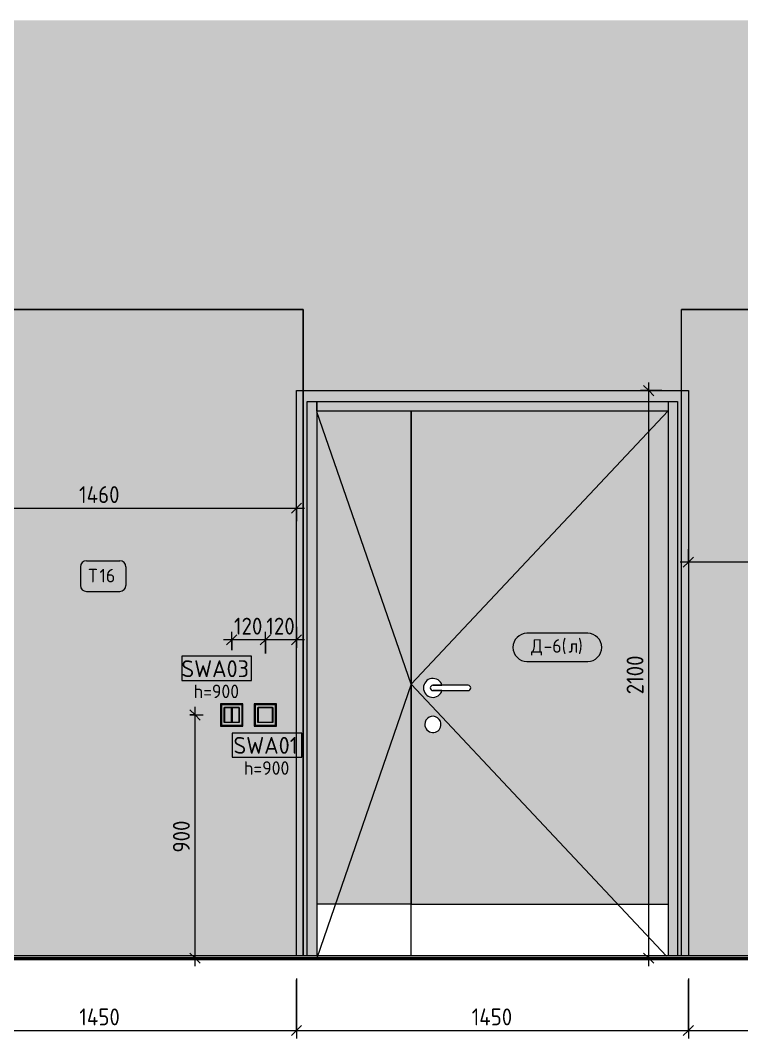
# Model space of a CAD drawing. Header units: millimetres. Extents: x 855 to 80408, y -1987 to 27400.
# Drawn here: x 58038 to 60706, y 3902 to 7670 of the extents above; entities that cross this region are included whole.
import ezdxf

# ---------------------------------------------------------------- set-up
doc = ezdxf.new("R2010")
doc.units = ezdxf.units.MM
for name, color, linetype, lineweight in [('A-ANNO-DIMS', 7, 'Continuous', 9), ('A-ANNO-DIMS-25', 7, 'Continuous', 9), ('A-DETL', 7, 'Continuous', 9), ('A-DOOR', 7, 'Continuous', 9), ('A-DOOR-FRAM-1', 7, 'Continuous', 9), ('A-DOOR-IDEN', 7, 'Continuous', 9), ('A-FLOR', 7, 'Continuous', 9), ('A-WALL-PATT', 7, 'Continuous', 9), ('E-ELEC-FIXT-IDEN', 7, 'Continuous', 9), ('I-FURN-IDEN', 7, 'Continuous', 9), ('I-WALL', 7, 'Continuous', 9), ('Электрические приборы', 7, 'Continuous', 9)]:
    doc.layers.add(name, color=color, linetype=linetype, lineweight=lineweight)
for name, color, linetype, lineweight, true_color in [('A-FLOR-1', 7, 'Continuous', 9, 0x787878), ('A-FLOR-FNSH-1', 7, 'Continuous', 30, 0x3c3c3c), ('I-FURN-106', 7, 'Continuous', 9, 0xbababa), ('I-FURN-13', 7, 'Continuous', 9, 0xc3c3c3), ('I-FURN-3', 7, 'Continuous', 9, 0xacacac), ('I-FURN-4', 7, 'Continuous', 9, 0xc0c0c0), ('I-FURN-51', 7, 'Continuous', 9, 0xc5c5c5), ('I-FURN-8', 7, 'Continuous', 9, 0xd1d1d1), ('I-FURN-83', 7, 'Continuous', 9, 0x868686), ('I-FURN-9', 7, 'Continuous', 9, 0xd3d3d3), ('I-FURN-96', 7, 'Continuous', 9, 0x787878)]:
    doc.layers.add(name, color=color, linetype=linetype, lineweight=lineweight, true_color=true_color)
doc.layers.add('I-FURN-104', color=7, linetype='Continuous', lineweight=9, true_color=0x7f7f7f, transparency=0.7)
doc.styles.add('GOST Common_5', font='GOST_Common.ttf', dxfattribs={"height": 62.5})
doc.styles.add('GOST Common_6', font='GOST_Common.ttf', dxfattribs={"height": 50})
doc.styles.add('ISOCPEUR_2', font='isocpeur.ttf', dxfattribs={"width": 0.9, "height": 62.5})
doc.dimstyles.new('ISO-2_5_0_9К_БОЛЬШОЙ_1', dxfattribs={"dimscale": 304.8, "dimtxt": 62.248823, "dimasz": 0.123031, "dimexe": 0.098425, "dimexo": 0.246063, "dimgap": 0, "dimtad": 1, "dimdec": 0, "dimrnd": 10, "dimzin": 0, "dimdsep": 46, "dimtxsty": 'ISOCPEUR_2', "dimblk1": 'OBLIQUE', "dimblk2": 'OBLIQUE', "dimsah": 1, "dimcen": 0.09, "dimdle": 0.098425, "dimazin": 0, "dimtfac": 1, "dimtdec": 4, "dimtix": 1, "dimtmove": 0, "dimatfit": 3, "dimfxl": 1, "dimtvp": 1, "dimtolj": 1, "dimtzin": 0, "dimarcsym": 2})

# ---------------------------------------------------------------- blocks, each defined once
blk = doc.blocks.new('110_Дверь_СКБ_2Ст - Д-6_л__ ДОО_Дв_1450x2100h_Дверь из раздевальной в коридор-25835678-Развертка 2_19-3')
at = {"layer": 'A-DOOR'}
blk.add_hatch(color=256, dxfattribs=at).paths.add_polyline_path([(-46535.8, 4400), (-46260.7, 4400), (-46260.7, 6225), (-46610.7, 6225), (-46610.7, 4400)])
h = blk.add_hatch(color=256, dxfattribs=at)
h.paths.add_polyline_path([(-46260.7, 4400), (-45310.7, 4400), (-45310.7, 6225), (-46260.7, 6225), (-46260.7, 4466.1)])
h.paths.add_polyline_path([(-46182.9, 5035.1), (-46190.2, 5036.5), (-46196.9, 5039.8), (-46202.7, 5044.6), (-46207, 5050.6), (-46209.8, 5057.6), (-46210.7, 5065), (-46209.8, 5072.5), (-46207, 5079.5), (-46202.5, 5085.6), (-46196.7, 5090.4), (-46189.8, 5093.6), (-46182.4, 5095), (-46174.8, 5094.4), (-46167.7, 5092), (-46161.3, 5087.9), (-46156.2, 5082.3), (-46152.7, 5075.6), (-46150.9, 5068.3), (-46151, 5060.7), (-46153, 5053.5), (-46156.7, 5047), (-46161.9, 5041.6), (-46168.2, 5037.7), (-46175.4, 5035.5)])
h.paths.add_polyline_path([(-46181.2, 5165), (-46190.2, 5166.3), (-46198.5, 5169.9), (-46205.6, 5175.4), (-46211.1, 5182.7), (-46214.5, 5191), (-46215.7, 5200), (-46214.5, 5209), (-46211.1, 5217.3), (-46205.6, 5224.6), (-46198.5, 5230.1), (-46190.2, 5233.7), (-46180.7, 5234.9), (-46172.3, 5234), (-46163.8, 5230.7), (-46156.5, 5225.3), (-46150.9, 5218.3), (-46147.2, 5210), (-46050.7, 5210), (-46048.1, 5209.7), (-46045.7, 5208.7), (-46043.6, 5207.1), (-46042.1, 5205), (-46041.1, 5202.6), (-46040.7, 5200), (-46041.1, 5197.4), (-46042.1, 5195), (-46043.6, 5192.9), (-46045.7, 5191.3), (-46048.1, 5190.3), (-46050.7, 5190), (-46147.2, 5190), (-46150.9, 5181.7), (-46156.5, 5174.7), (-46163.8, 5169.3), (-46172.3, 5166), (-46180.7, 5165.1)])
at = {"layer": 'A-DOOR-FRAM-1'}
for points in [[(-46660.7, 4210), (-46645.7, 4210), (-46645.7, 6260), (-45275.7, 6260), (-45275.7, 4210), (-45261, 4210), (-45261, 6300), (-46660.7, 6300), (-46660.7, 4737.5)], [(-46610.7, 4210), (-46610.7, 6260), (-46645.7, 6260), (-46645.7, 4210)], [(-45371.2, 6225), (-45310.7, 6225), (-45310.7, 6260), (-46610.7, 6260), (-46610.7, 6225), (-45402.3, 6225)], [(-45310.7, 4210), (-45275.7, 4210), (-45275.7, 6260), (-45310.7, 6260), (-45310.7, 4400)]]:
    blk.add_hatch(color=256, dxfattribs=at).paths.add_polyline_path(points)
at = {"layer": 'A-DOOR'}
for p, q in [((-46260.7, 6225), (-46260.7, 4400)), ((-46260.7, 4400), (-46260.7, 6225)), ((-46050.7, 5210), (-46180.7, 5210)), ((-46180.7, 5210), (-46147.2, 5210)), ((-46180.7, 5190), (-46050.7, 5190)), ((-46147.2, 5190), (-46180.7, 5190)), ((-46260.7, 4400), (-46610.7, 4400)), ((-46260.7, 4400), (-45310.7, 4400)), ((-46260.7, 4210), (-46260.7, 4400)), ((-46260.7, 4210), (-46260.7, 4400))]:
    blk.add_line(p, q, dxfattribs=at)
for centre, radius, start, end in [((-46180.7, 5200), 35, 16.6015, 180), ((-46180.7, 5200), 35, 180, 343.3985), ((-46180.7, 5200), 10, 90, 270), ((-46180.7, 5200), 10, 90, 270), ((-46050.7, 5200), 10, 270, 90), ((-46180.7, 5065), 30, 351.8301, 180), ((-46180.7, 5065), 30, 180, 351.8301)]:
    blk.add_arc(centre, radius, start, end, dxfattribs=at)
at = {"layer": 'A-DOOR-FRAM-1'}
for p, q in [((-46645.7, 4210), (-46645.7, 6260)), ((-46645.7, 6260), (-45275.7, 6260)), ((-46610.7, 6225), (-46610.7, 6260)), ((-46610.7, 6260), (-46610.7, 4210)), ((-45310.7, 6260), (-45310.7, 6225)), ((-45310.7, 6260), (-45310.7, 4210)), ((-45275.7, 6260), (-45275.7, 4210)), ((-46610.7, 6225), (-45310.7, 6225))]:
    blk.add_line(p, q, dxfattribs=at)
blk = doc.blocks.new('Switch1 - Svitch х2-27773486-Развертка 2_19-3')
at = {"layer": 'Электрические приборы'}
for p, q in [((-46966.014527, 5141), (-46966.014527, 5059)), ((-46884.014527, 5141), (-46966.014527, 5141)), ((-46965.014527, 5140), (-46885.014527, 5140)), ((-46965.014527, 5060), (-46965.014527, 5140)), ((-46963.014527, 5138), (-46963.014527, 5062)), ((-46887.014527, 5138), (-46963.014527, 5138)), ((-46963.014527, 5138), (-46963.014527, 5062)), ((-46887.014527, 5138), (-46963.014527, 5138)), ((-46953.014527, 5128), (-46897.014527, 5128)), ((-46953.014527, 5072), (-46953.014527, 5128)), ((-46953.014527, 5128), (-46897.014527, 5128)), ((-46953.014527, 5072), (-46953.014527, 5128)), ((-46926.014527, 5127), (-46952.014527, 5127)), ((-46952.014527, 5127), (-46952.014527, 5073)), ((-46952.014527, 5127), (-46952.014527, 5073)), ((-46898.014527, 5127), (-46952.014527, 5127)), ((-46926.014527, 5073), (-46926.014527, 5127)), ((-46924.014527, 5127), (-46924.014527, 5073)), ((-46898.014527, 5127), (-46924.014527, 5127)), ((-46898.014527, 5073), (-46898.014527, 5127)), ((-46898.014527, 5073), (-46898.014527, 5127)), ((-46897.014527, 5128), (-46897.014527, 5072)), ((-46897.014527, 5128), (-46897.014527, 5072)), ((-46887.014527, 5062), (-46887.014527, 5138)), ((-46887.014527, 5062), (-46887.014527, 5138)), ((-46885.014527, 5140), (-46885.014527, 5060)), ((-46884.014527, 5059), (-46884.014527, 5141)), ((-46966.014527, 5059), (-46884.014527, 5059)), ((-46885.014527, 5060), (-46965.014527, 5060)), ((-46963.014527, 5062), (-46887.014527, 5062)), ((-46963.014527, 5062), (-46887.014527, 5062)), ((-46897.014527, 5072), (-46953.014527, 5072)), ((-46897.014527, 5072), (-46953.014527, 5072)), ((-46952.014527, 5073), (-46926.014527, 5073)), ((-46952.014527, 5073), (-46898.014527, 5073)), ((-46924.014527, 5073), (-46898.014527, 5073))]:
    blk.add_line(p, q, dxfattribs=at)
blk = doc.blocks.new('Switch1 - Svitch х1-27451173-Развертка 2_19-3')
at = {"layer": 'Электрические приборы'}
for p, q in [((-46759.7, 5141), (-46841.7, 5141)), ((-46841.7, 5141), (-46841.7, 5059)), ((-46840.7, 5060), (-46840.7, 5140)), ((-46840.7, 5140), (-46760.7, 5140)), ((-46762.7, 5138), (-46838.7, 5138)), ((-46838.7, 5138), (-46838.7, 5062)), ((-46828.7, 5072), (-46828.7, 5128)), ((-46828.7, 5128), (-46772.7, 5128)), ((-46773.7, 5127), (-46827.7, 5127)), ((-46827.7, 5127), (-46827.7, 5073)), ((-46773.7, 5073), (-46773.7, 5127)), ((-46772.7, 5128), (-46772.7, 5072)), ((-46762.7, 5062), (-46762.7, 5138)), ((-46760.7, 5140), (-46760.7, 5060)), ((-46759.7, 5059), (-46759.7, 5141)), ((-46841.7, 5059), (-46759.7, 5059)), ((-46760.7, 5060), (-46840.7, 5060)), ((-46838.7, 5062), (-46762.7, 5062)), ((-46772.7, 5072), (-46828.7, 5072)), ((-46827.7, 5073), (-46773.7, 5073))]:
    blk.add_line(p, q, dxfattribs=at)
blk = doc.blocks.new('Мат в спортивном зале - Т16-31179321-Развертка 2_19-3')
at = {"layer": 'I-FURN-104'}
for points in [[(-47910.4, 6411.3), (-47860.4, 6411.3), (-47860.4, 6600), (-47910.4, 6600), (-47910.4, 6456.3), (-48139, 6456.3), (-48139, 6411.3), (-47910.4, 6411.3)], [(-48137.4, 6461.3), (-48137.4, 6486.3), (-48139, 6486.3), (-48139, 6461.3)], [(-47910.4, 6461.3), (-47910.4, 6461.3), (-47910.4, 6486.3)], [(-48137.4, 6456.3), (-48137.4, 6461.2), (-48139, 6461.2), (-48139, 6456.3)], [(-48137.4, 6456.3), (-47910.4, 6456.3), (-47910.4, 6461.2), (-48137.4, 6461.2)], [(-46660.7, 4210), (-46660.7, 6300), (-46685.7, 6300), (-46685.7, 4210)]]:
    blk.add_hatch(color=256, dxfattribs=at).paths.add_polyline_path(points)
h = blk.add_hatch(color=256, dxfattribs=at)
h.paths.add_polyline_path([(-48132.1, 4210), (-46685.7, 4210), (-46685.7, 6300), (-46660.7, 6300), (-46660.7, 6600), (-47860.4, 6600), (-47860.4, 6411.3), (-48139, 6411.3), (-48139, 6276.6), (-48137.4, 6276.6), (-48137.4, 6266.5), (-48130.2, 6266.5), (-48130.2, 6255.9), (-48137.4, 6255.9), (-48137.4, 6246.6), (-48139, 6246.6), (-48139, 4210)])
h.paths.add_polyline_path([(-46913.6, 5059), (-46966, 5059), (-46966, 5141), (-46884, 5141), (-46884, 5059), (-46898, 5059)])
h.paths.add_polyline_path([(-46828.7, 5059), (-46841.7, 5059), (-46841.7, 5141), (-46759.7, 5141), (-46759.7, 5059), (-46827.7, 5059)])
h.paths.add_polyline_path([(-46924, 5060), (-46885, 5060), (-46885, 5140), (-46965, 5140), (-46965, 5060), (-46926, 5060)])
h.paths.add_polyline_path([(-46773.7, 5060), (-46760.7, 5060), (-46760.7, 5140), (-46840.7, 5140), (-46840.7, 5060), (-46827.7, 5060)])
h.paths.add_polyline_path([(-46887, 5062), (-46963, 5062), (-46963, 5138), (-46887, 5138), (-46887, 5072)])
h.paths.add_polyline_path([(-46772.7, 5062), (-46838.7, 5062), (-46838.7, 5138), (-46762.7, 5138), (-46762.7, 5062)])
h.paths.add_polyline_path([(-46924, 5072), (-46897, 5072), (-46897, 5128), (-46953, 5128), (-46953, 5072), (-46925.5, 5072)])
h.paths.add_polyline_path([(-46828.7, 5072), (-46772.7, 5072), (-46772.7, 5128), (-46828.7, 5128), (-46828.7, 5073)])
h.paths.add_polyline_path([(-46827.7, 5073), (-46827.7, 5127), (-46773.7, 5127), (-46773.7, 5073)])
h.paths.add_polyline_path([(-46913.6, 5073), (-46952, 5073), (-46952, 5127), (-46898, 5127), (-46898, 5073)])
h = blk.add_hatch(color=256, dxfattribs=at)
h.paths.add_polyline_path([(-48139, 6246.6), (-48137.4, 6246.6), (-48137.4, 6255.9), (-48139, 6255.9)])
h.paths.add_polyline_path([(-48137.4, 6266.5), (-48137.4, 6276.6), (-48139, 6276.6), (-48139, 6266.5)])
h.paths.add_polyline_path([(-48137.4, 6255.9), (-48130.2, 6255.9), (-48130.2, 6266.5), (-48137.4, 6266.4), (-48137.4, 6256.7)])
h.paths.add_polyline_path([(-48139, 6486.3), (-47910.4, 6486.3), (-47910.4, 6600), (-48139, 6600), (-48139, 6501.4)])
h = blk.add_hatch(color=256, dxfattribs=at)
h.paths.add_polyline_path([(-48139, 6255.9), (-48137.4, 6255.9), (-48137.4, 6266.5), (-48139, 6266.4), (-48139, 6256.5)])
h.paths.add_polyline_path([(-48137.4, 6461.3), (-47910.4, 6461.3), (-47910.4, 6486.3), (-48137.4, 6486.3)])
h = blk.add_hatch(color=256, dxfattribs=at)
h.paths.add_polyline_path([(-46762.7, 5059), (-46759.7, 5059), (-46759.7, 5141), (-46841.7, 5141), (-46841.7, 5059), (-46772.7, 5059)])
h.paths.add_polyline_path([(-46952, 5059), (-46884, 5059), (-46884, 5141), (-46966, 5141), (-46966, 5059), (-46953, 5059)])
h.paths.add_polyline_path([(-46838.7, 5060), (-46840.7, 5060), (-46840.7, 5140), (-46760.7, 5140), (-46760.7, 5060), (-46828.7, 5060)])
h.paths.add_polyline_path([(-46885, 5060), (-46965, 5060), (-46965, 5140), (-46885, 5140), (-46885, 5062)])
h.paths.add_polyline_path([(-46963, 5062), (-46887, 5062), (-46887, 5138), (-46963, 5138), (-46963, 5072)])
h.paths.add_polyline_path([(-46762.7, 5062), (-46762.7, 5138), (-46838.7, 5138), (-46838.7, 5062), (-46773.7, 5062)])
h.paths.add_polyline_path([(-46828.7, 5072), (-46828.7, 5128), (-46772.7, 5128), (-46772.7, 5072), (-46827.7, 5072)])
h.paths.add_polyline_path([(-46925.5, 5072), (-46953, 5072), (-46953, 5128), (-46897, 5128), (-46897, 5072), (-46924, 5072)])
h.paths.add_polyline_path([(-46913.6, 5073), (-46898, 5073), (-46898, 5127), (-46952, 5127), (-46952, 5073)])
h.paths.add_polyline_path([(-46773.7, 5073), (-46773.7, 5127), (-46827.7, 5127), (-46827.7, 5073)])
at = {"layer": 'I-FURN-3'}
for q in [(-47860.4, 6600), (-46660.7, 4210)]:
    blk.add_line((-46660.7, 6600), q, dxfattribs=at)
at = {"layer": 'I-FURN-4'}
for p in [(-47860.4, 6600), (-46660.7, 4210)]:
    blk.add_line(p, (-46660.7, 6600), dxfattribs=at)
at = {"layer": 'I-FURN-51'}
blk.add_line((-47910.4, 6600), (-48139, 6600), dxfattribs=at)
at = {"layer": 'I-FURN-83'}
blk.add_line((-47910.4, 6600), (-47860.4, 6600), dxfattribs=at)
at = {"layer": 'I-FURN-9'}
blk.add_line((-48139, 6600), (-47910.4, 6600), dxfattribs=at)
at = {"layer": 'I-FURN-96'}
blk.add_line((-47860.4, 6600), (-47910.4, 6600), dxfattribs=at)
blk = doc.blocks.new('Мат в спортивном зале - Т17-V61-Развертка 2_19-3')
at = {"layer": 'I-FURN-104'}
for points in [[(-44780.7, 4210), (-44760, 4210), (-44760, 6600), (-45261, 6600), (-45261, 6300), (-45235.7, 6300), (-45235.7, 4210)], [(-44283.6, 4200), (-44021, 4200), (-44021, 6600), (-44760, 6600), (-44760, 4210), (-44283.6, 4210)], [(-45261, 4210), (-45235.7, 4210), (-45235.7, 6300), (-45261, 6300), (-45261, 5280.2)]]:
    blk.add_hatch(color=256, dxfattribs=at).paths.add_polyline_path(points)
at = {"layer": 'I-FURN-106'}
blk.add_line((-44021, 6600), (-44021, 4200), dxfattribs=at)
at = {"layer": 'I-FURN-13'}
blk.add_line((-44021, 6600), (-44760, 6600), dxfattribs=at)
at = {"layer": 'I-FURN-3'}
for p in [(-44760, 6600), (-45261, 4210)]:
    blk.add_line(p, (-45261, 6600), dxfattribs=at)
at = {"layer": 'I-FURN-4'}
for p, q in [((-45261, 6600), (-44760, 6600)), ((-45261, 4210), (-45261, 6600))]:
    blk.add_line(p, q, dxfattribs=at)
at = {"layer": 'I-FURN-8'}
for p in [(-44760, 6600), (-44021, 4200)]:
    blk.add_line(p, (-44021, 6600), dxfattribs=at)
blk = doc.blocks.new('DIMBLOCK24-Развертка 2_19-3')
at = {"layer": 'A-ANNO-DIMS-25'}
for p, q in [((57605.7, 4125), (57605.7, 3902.4)), ((57605.7, 3932.4), (57605.7, 4120)), ((59059, 4125), (59059, 3902.4)), ((59059, 3932.4), (59059, 4120)), ((57605.7, 3932.4), (59059, 3932.4))]:
    blk.add_line(p, q, dxfattribs=at)
at = {"layer": 'A-ANNO-DIMS-25', "lineweight": 20}
for p, q in [((57605.7, 3932.4), (57586.9, 3913.6)), ((57605.7, 3932.4), (57624.4, 3951.1)), ((59059, 3932.4), (59040.2, 3913.6)), ((59059, 3932.4), (59077.7, 3951.1))]:
    blk.add_line(p, q, dxfattribs=at)
at = {"layer": 'A-ANNO-DIMS-25', "color": 0, "insert": (58255.7, 4014), "char_height": 62.5, "width": 183.873, "attachment_point": 1, "line_spacing_factor": 1.149209, "style": 'ISOCPEUR_2'}
blk.add_mtext('1450', dxfattribs=at)
blk = doc.blocks.new('_Oblique')
at = {"color": 0, "linetype": 'ByBlock', "lineweight": -2}
blk.add_line((-0.5, -0.5), (0.5, 0.5), dxfattribs=at)
blk = doc.blocks.new('DIMBLOCK25-Развертка 2_19-3')
at = {"layer": 'A-ANNO-DIMS-25'}
for p, q in [((59059, 4125), (59059, 3902.4)), ((59059, 3932.4), (59059, 4120)), ((60509, 4125), (60509, 3902.4)), ((60509, 3932.4), (60509, 4120)), ((59059, 3932.4), (60509, 3932.4))]:
    blk.add_line(p, q, dxfattribs=at)
at = {"layer": 'A-ANNO-DIMS-25', "lineweight": 20}
for p, q in [((59059, 3932.4), (59040.2, 3913.6)), ((59059, 3932.4), (59077.7, 3951.1)), ((60509, 3932.4), (60490.2, 3913.6)), ((60509, 3932.4), (60527.7, 3951.1))]:
    blk.add_line(p, q, dxfattribs=at)
at = {"layer": 'A-ANNO-DIMS-25', "color": 0, "insert": (59707.3, 4014), "char_height": 62.5, "width": 183.873, "attachment_point": 1, "line_spacing_factor": 1.149209, "style": 'ISOCPEUR_2'}
blk.add_mtext('1450', dxfattribs=at)
blk = doc.blocks.new('DIMBLOCK26-Развертка 2_19-3')
at = {"layer": 'A-ANNO-DIMS-25'}
for p, q in [((60509, 4125), (60509, 3902.4)), ((60509, 3932.4), (60509, 4120)), ((62964.7, 4125), (62964.7, 3902.4)), ((62964.7, 3932.4), (62964.7, 4120)), ((60509, 3932.4), (62964.7, 3932.4))]:
    blk.add_line(p, q, dxfattribs=at)
at = {"layer": 'A-ANNO-DIMS-25', "lineweight": 20}
for p, q in [((60509, 3932.4), (60490.2, 3913.6)), ((60509, 3932.4), (60527.7, 3951.1)), ((62964.7, 3932.4), (62945.9, 3913.6)), ((62964.7, 3932.4), (62983.4, 3951.1))]:
    blk.add_line(p, q, dxfattribs=at)
at = {"layer": 'A-ANNO-DIMS-25', "color": 0, "insert": (61654.8, 4014), "char_height": 62.5, "width": 196.802, "attachment_point": 1, "line_spacing_factor": 1.149209, "style": 'ISOCPEUR_2'}
blk.add_mtext('2460', dxfattribs=at)
blk = doc.blocks.new('DIMBLOCK34-Развертка 2_19-3')
at = {"layer": 'A-ANNO-DIMS-25'}
for p, q in [((58683.8, 4170), (58683.8, 5130)), ((58664.7, 5100), (58713.8, 5100)), ((58683.8, 5100), (58664.7, 5100)), ((58732.3, 4200), (58653.8, 4200)), ((58683.8, 4200), (58732.3, 4200))]:
    blk.add_line(p, q, dxfattribs=at)
at = {"layer": 'A-ANNO-DIMS-25', "lineweight": 20}
for p, q in [((58683.8, 5100), (58665, 5118.7)), ((58683.8, 5100), (58702.5, 5081.2)), ((58683.8, 4200), (58665, 4218.7)), ((58683.8, 4200), (58702.5, 4181.2))]:
    blk.add_line(p, q, dxfattribs=at)
at = {"layer": 'A-ANNO-DIMS-25', "color": 0, "insert": (58602.1, 4590.7), "char_height": 62.5, "width": 142.215, "attachment_point": 1, "rotation": 90, "line_spacing_factor": 1.149209, "style": 'ISOCPEUR_2'}
blk.add_mtext('900', dxfattribs=at)
blk = doc.blocks.new('М_силовых электроприборов_РАЗВЕРТКИ - Типоразмер_примечание-27444908-Развертка 2_19-3')
at = {"layer": 'E-ELEC-FIXT-IDEN'}
for p, q in [((-46665.6, 5033.2), (-46923.9, 5033.2)), ((-46923.9, 5033.2), (-46923.9, 4943.2)), ((-46665.6, 4943.2), (-46665.6, 5033.2)), ((-46923.9, 4943.2), (-46665.6, 4943.2))]:
    blk.add_line(p, q, dxfattribs=at)
blk = doc.blocks.new('DIMBLOCK35-Развертка 2_19-3')
at = {"layer": 'A-ANNO-DIMS-25'}
for p, q in [((59059, 5426.5), (59059, 5348.1)), ((59059, 5378.1), (59059, 5426.5)), ((58944, 5327.1), (58944, 5408.1)), ((59089, 5378.1), (58944, 5378.1)), ((58944, 5378.1), (58944, 5327.1))]:
    blk.add_line(p, q, dxfattribs=at)
at = {"layer": 'A-ANNO-DIMS-25', "lineweight": 20}
for p, q in [((58944, 5378.1), (58962.7, 5396.8)), ((59059, 5378.1), (59077.7, 5396.8)), ((58944, 5378.1), (58925.2, 5359.3)), ((59059, 5378.1), (59040.2, 5359.3))]:
    blk.add_line(p, q, dxfattribs=at)
at = {"layer": 'A-ANNO-DIMS-25', "color": 0, "insert": (58947.6, 5459.7), "char_height": 62.5, "width": 129.286, "attachment_point": 1, "line_spacing_factor": 1.149209, "style": 'ISOCPEUR_2'}
blk.add_mtext('120', dxfattribs=at)
blk = doc.blocks.new('DIMBLOCK36-Развертка 2_19-3')
at = {"layer": 'A-ANNO-DIMS-25'}
for p, q in [((58819.7, 5339.1), (58819.7, 5408.1)), ((58944, 5327.1), (58944, 5408.1)), ((58944, 5378.1), (58789.7, 5378.1)), ((58819.7, 5378.1), (58819.7, 5339.1)), ((58944, 5378.1), (58944, 5327.1))]:
    blk.add_line(p, q, dxfattribs=at)
at = {"layer": 'A-ANNO-DIMS-25', "lineweight": 20}
for p, q in [((58819.7, 5378.1), (58838.4, 5396.8)), ((58944, 5378.1), (58962.7, 5396.8)), ((58819.7, 5378.1), (58800.9, 5359.3)), ((58944, 5378.1), (58925.2, 5359.3))]:
    blk.add_line(p, q, dxfattribs=at)
at = {"layer": 'A-ANNO-DIMS-25', "color": 0, "insert": (58827.9, 5459.7), "char_height": 62.5, "width": 129.286, "attachment_point": 1, "line_spacing_factor": 1.149209, "style": 'ISOCPEUR_2'}
blk.add_mtext('120', dxfattribs=at)
blk = doc.blocks.new('М_двери - Типоразмер_рамка-25223575-Развертка 2_19-3')
at = {"layer": 'A-DOOR-IDEN'}
for p, q in [((-45608, 5402), (-45832.8, 5402)), ((-45832.8, 5298), (-45608, 5298))]:
    blk.add_line(p, q, dxfattribs=at)
for centre, start, end in [((-45832.8, 5350), 90, 270), ((-45608, 5350), 270, 90)]:
    blk.add_arc(centre, 52, start, end, dxfattribs=at)
blk = doc.blocks.new('DIMBLOCK59-Развертка 2_19-3')
at = {"layer": 'A-ANNO-DIMS-25'}
for p, q in [((57603.8, 5816.5), (57603.8, 5894.9)), ((59059, 5816.5), (59059, 5894.9)), ((57573.8, 5864.9), (59089, 5864.9)), ((57603.8, 5864.9), (57603.8, 5816.5)), ((59059, 5864.9), (59059, 5816.5))]:
    blk.add_line(p, q, dxfattribs=at)
at = {"layer": 'A-ANNO-DIMS-25', "lineweight": 20}
for p, q in [((57603.8, 5864.9), (57622.6, 5883.7)), ((59059, 5864.9), (59077.7, 5883.7)), ((57603.8, 5864.9), (57585.1, 5846.2)), ((59059, 5864.9), (59040.2, 5846.2))]:
    blk.add_line(p, q, dxfattribs=at)
at = {"layer": 'A-ANNO-DIMS-25', "color": 0, "insert": (58254.8, 5946.6), "char_height": 62.5, "width": 183.873, "attachment_point": 1, "line_spacing_factor": 1.149209, "style": 'ISOCPEUR_2'}
blk.add_mtext('1460', dxfattribs=at)
blk = doc.blocks.new('DIMBLOCK61-Развертка 2_19-3')
at = {"layer": 'A-ANNO-DIMS-25'}
for p, q in [((60509, 5713.4), (60509, 5634.9)), ((60509, 5664.9), (60509, 5713.4)), ((61723.7, 5713.4), (61723.7, 5634.9)), ((61723.7, 5664.9), (61723.7, 5713.4)), ((61723.7, 5664.9), (60479, 5664.9))]:
    blk.add_line(p, q, dxfattribs=at)
at = {"layer": 'A-ANNO-DIMS-25', "lineweight": 20}
for p, q in [((60509, 5664.9), (60490.2, 5646.2)), ((60509, 5664.9), (60527.7, 5683.7)), ((61723.7, 5664.9), (61704.9, 5646.2)), ((61723.7, 5664.9), (61742.4, 5683.7))]:
    blk.add_line(p, q, dxfattribs=at)
at = {"layer": 'A-ANNO-DIMS-25', "color": 0, "insert": (61048.1, 5746.6), "char_height": 62.5, "width": 163.762, "attachment_point": 1, "line_spacing_factor": 1.149209, "style": 'ISOCPEUR_2'}
blk.add_mtext('1210', dxfattribs=at)
blk = doc.blocks.new('Марка_Мебель - В прямоуг_Balcon_Марка-25523697-Развертка 2_19-3')
at = {"layer": 'I-FURN-IDEN'}
for p, q in [((-65321.4, 5556.9), (-65198.6, 5556.9)), ((-65343.9, 5534.4), (-65343.9, 5465.4)), ((-65176.1, 5534.4), (-65176.1, 5465.6)), ((-65321.5, 5443.1), (-65198.6, 5443.1))]:
    blk.add_line(p, q, dxfattribs=at)
for centre, radius, start, end in [((-65321.4, 5534.4), 22.5, 90, 180), ((-65198.6, 5534.4), 22.5, 0, 90), ((-65321.5, 5465.4), 22.3, 180, 270), ((-65198.6, 5465.6), 22.5, 270, 0)]:
    blk.add_arc(centre, radius, start, end, dxfattribs=at)
blk = doc.blocks.new('DIMBLOCK63-Развертка 2_19-3')
at = {"layer": 'A-ANNO-DIMS-25'}
for p, q in [((60362.3, 4170), (60362.3, 6330)), ((60410.7, 6300), (60332.3, 6300)), ((60362.3, 6300), (60410.7, 6300)), ((60410.7, 4200), (60332.3, 4200)), ((60362.3, 4200), (60410.7, 4200))]:
    blk.add_line(p, q, dxfattribs=at)
at = {"layer": 'A-ANNO-DIMS-25', "lineweight": 20}
for p, q in [((60362.3, 6300), (60343.5, 6318.7)), ((60362.3, 6300), (60381, 6281.2)), ((60362.3, 4200), (60343.5, 4218.7)), ((60362.3, 4200), (60381, 4181.2))]:
    blk.add_line(p, q, dxfattribs=at)
at = {"layer": 'A-ANNO-DIMS-25', "color": 0, "insert": (60280.6, 5176.4), "char_height": 62.5, "width": 176.691, "attachment_point": 1, "rotation": 90, "line_spacing_factor": 1.149209, "style": 'ISOCPEUR_2'}
blk.add_mtext('2100', dxfattribs=at)

msp = doc.modelspace()

# ---------------------------------------------------------------- hatches: boundary and pattern name
at = {"layer": 'A-FLOR'}
msp.add_hatch(color=256, dxfattribs=at).paths.add_polyline_path([(59134, 4200), (61411, 4200), (61411, 4210), (41154.7, 4210), (41154.7, 4200), (59084, 4200)])
at = {"layer": 'A-FLOR-1'}
msp.add_hatch(color=256, dxfattribs=at).paths.add_polyline_path([(63276, 4195), (63364.7, 4195), (63364.7, 4200), (39184.7, 4200), (39185, 4195), (63274.7, 4195)])
at = {"layer": 'A-WALL-PATT'}
h = msp.add_hatch(color=256, dxfattribs=at)
h.paths.add_polyline_path([(60483.7, 6300), (60483.7, 6600), (60984.7, 6600), (60984.7, 6800), (62584.7, 6800), (62584.7, 6600), (62963.7, 6600), (62963.7, 7670), (57605.7, 7670), (57605.7, 7311.3), (57884.3, 7311.3), (57884.3, 6600), (59084, 6600), (59084, 6300), (60342.3, 6300)])
h.paths.add_polyline_path([(57605.7, 8320), (62963.7, 8320), (62963.7, 11700), (57605.7, 11700), (57605.7, 8399.3)])

# ---------------------------------------------------------------- linework, layer by layer
at = {"layer": 'A-DETL'}
for p, q in [((59483.6, 5213.6), (59134, 6221)), ((60434, 6225), (59483.6, 5213.6)), ((59483.6, 5213.6), (59134, 4200)), ((59483.6, 5213.6), (60427.8, 4207.2))]:
    msp.add_line(p, q, dxfattribs=at)
at = {"layer": 'A-FLOR'}
msp.add_line((41154.7, 4210), (61411, 4210), dxfattribs=at)
at = {"layer": 'A-FLOR-FNSH-1'}
for p, q in [((63364.9, 4195), (39184.5, 4195)), ((63343.7, 4200), (39204.7, 4200))]:
    msp.add_line(p, q, dxfattribs=at)
at = {"layer": 'I-WALL'}
for p, q in [((59059, 4210), (59059, 6300)), ((59059, 6300), (60509, 6300)), ((60509, 6300), (60509, 4210))]:
    msp.add_line(p, q, dxfattribs=at)

# ---------------------------------------------------------------- block references
at = {"layer": 'A-DOOR'}
msp.add_blockref('110_Дверь_СКБ_2Ст - Д-6_л__ ДОО_Дв_1450x2100h_Дверь из раздевальной в коридор-25835678-Развертка 2_19-3', (105744.7, 0), dxfattribs=at)
at = {"layer": 'A-DOOR-IDEN'}
msp.add_blockref('М_двери - Типоразмер_рамка-25223575-Развертка 2_19-3', (105744.7, 0), dxfattribs=at)
at = {"layer": 'E-ELEC-FIXT-IDEN'}
for p in [(105558.7, 283.7), (105744.7, 0)]:
    msp.add_blockref('М_силовых электроприборов_РАЗВЕРТКИ - Типоразмер_примечание-27444908-Развертка 2_19-3', p, dxfattribs=at)
at = {"layer": 'I-FURN-4'}
msp.add_blockref('Мат в спортивном зале - Т16-31179321-Развертка 2_19-3', (105744.7, 0), dxfattribs=at)
at = {"layer": 'I-FURN-8'}
msp.add_blockref('Мат в спортивном зале - Т17-V61-Развертка 2_19-3', (105744.7, 0), dxfattribs=at)
at = {"layer": 'I-FURN-IDEN'}
msp.add_blockref('Марка_Мебель - В прямоуг_Balcon_Марка-25523697-Развертка 2_19-3', (123603.9, 113.9), dxfattribs=at)
at = {"layer": 'Электрические приборы'}
for name in ['Switch1 - Svitch х2-27773486-Развертка 2_19-3', 'Switch1 - Svitch х1-27451173-Развертка 2_19-3']:
    msp.add_blockref(name, (105744.7, 0), dxfattribs=at)

# ---------------------------------------------------------------- texts
at = {"layer": 'A-DOOR-IDEN', "char_height": 50, "attachment_point": 1, "style": 'GOST Common_6'}
for s, insert, width in [('\\fGOST Common|b0|i0|c204|p34|;Д', (59926.9, 5380.3), 56.118), ('-6(', (59973.2, 5380.3), 112.236), ('\\fGOST Common|b0|i0|c204|p34|;л', (60065.8, 5380.3), 42.089), ('\\fGOST Common|b0|i0|c204|p34|;)', (60100.5, 5380.3), 24.051)]:
    msp.add_mtext(s, dxfattribs=dict(at, insert=insert, width=width))
at = {"layer": 'E-ELEC-FIXT-IDEN', "attachment_point": 1}
for s, insert, char_height, width, style in [('SWA03', (58633.5, 5302.4), 62.5, 320.675, 'GOST Common_5'), ('h=900', (58678.8, 5212.2), 50, 220.464, 'GOST Common_6'), ('SWA01', (58826.1, 5018.7), 62.5, 304.641, 'GOST Common_5'), ('h=900', (58864.7, 4928.5), 50, 220.464, 'GOST Common_6')]:
    msp.add_mtext(s, dxfattribs=dict(at, insert=insert, char_height=char_height, width=width, style=style))
at = {"layer": 'I-FURN-IDEN', "char_height": 50, "attachment_point": 1, "style": 'GOST Common_6'}
for s, insert, width in [('\\fGOST Common|b0|i0|c204|p34|;Т', (58289, 5640.6), 50.105), ('16', (58330.3, 5640.6), 74.156)]:
    msp.add_mtext(s, dxfattribs=dict(at, insert=insert, width=width))

# ---------------------------------------------------------------- dimensions: what is measured, and where the dimension line sits
at = {"layer": 'A-ANNO-DIMS'}
for base, p1, p2, override, picture, middle in [((60362.3, 6300), (60335.7, 4200), (60335.7, 6300), {"dimpost": '<>', "dimfxl": 2100}, 'DIMBLOCK63-Развертка 2_19-3', (60331, 5250)), ((58683.8, 5100), (58657.3, 4200), (58739.7, 5100), {"dimpost": '<>', "dimfxl": 903.764071}, 'DIMBLOCK34-Развертка 2_19-3', (58652.5, 4650))]:
    dim = msp.add_linear_dim(base=base, p1=p1, p2=p2, angle=90, dimstyle='ISO-2_5_0_9К_БОЛЬШОЙ_1', override=override, dxfattribs=at)
    dim.commit()
    dim.dimension.update_dxf_attribs({"geometry": picture, "text_midpoint": middle})
for base, p1, p2, override, picture, middle in [((59059, 5864.9), (57603.8, 5891.5), (59059, 5891.5), {"dimpost": '<>', "dimfxl": 1455.109807}, 'DIMBLOCK59-Развертка 2_19-3', (58331.4, 5896.2)), ((60509, 5664.9), (61723.7, 5638.4), (60509, 5638.4), {"dimpost": '<>', "dimfxl": 1214.713086}, 'DIMBLOCK61-Развертка 2_19-3', (61116.3, 5696.2)), ((58819.7, 5378.1), (58944, 5252.1), (58819.7, 5264.1), {"dimpost": '<>', "dimfxl": 124.878467}, 'DIMBLOCK36-Развертка 2_19-3', (58881.8, 5409.3)), ((58944, 5378.1), (59059, 5351.5), (58944, 5252.1), {"dimpost": '<>', "dimfxl": 152.052716}, 'DIMBLOCK35-Развертка 2_19-3', (59001.5, 5409.3)), ((59059, 3932.4), (57605.7, 4200), (59059, 4200), {"dimpost": '<>', "dimfxl": 1453.286914}, 'DIMBLOCK24-Развертка 2_19-3', (58332.3, 3963.6)), ((60509, 3932.4), (59059, 4200), (60509, 4200), {"dimpost": '<>', "dimfxl": 1450}, 'DIMBLOCK25-Развертка 2_19-3', (59784, 3963.6)), ((62964.7, 3932.4), (60509, 4200), (62964.7, 4200), {"dimpost": '<>', "dimfxl": 2455.713086}, 'DIMBLOCK26-Развертка 2_19-3', (61736.8, 3963.6))]:
    dim = msp.add_linear_dim(base=base, p1=p1, p2=p2, dimstyle='ISO-2_5_0_9К_БОЛЬШОЙ_1', override=override, dxfattribs=at)
    dim.commit()
    dim.dimension.update_dxf_attribs({"geometry": picture, "text_midpoint": middle})

doc.saveas('drawing.dxf')
